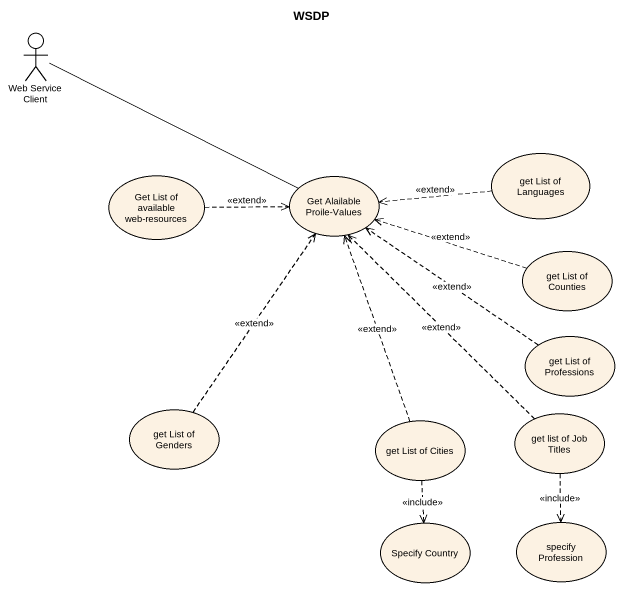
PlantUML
@startuml
title WSDP
actor "Web Service Client" as Web_Service_Client
usecase "Get List of available web-resources" as Get_List_of_available_web
usecase "Get Alailable Proile-Values" as Get_Alailable_Proile_Values
usecase "get List of Languages" as get_List_of_Languages
usecase "get List of Counties" as get_List_of_Counties
usecase "get List of Professions" as get_List_of_Professions
usecase "get List of Genders" as get_List_of_Genders
usecase "get List of Cities" as get_List_of_Cities
usecase "get list of Job Titles" as get_list_of_Job_Titles
usecase "Specify Country" as Specify_Country
usecase "specify Profession" as specify_Profession
Web_Service_Client -right- Get_Alailable_Proile_Values
Get_List_of_available_web .right.> Get_Alailable_Proile_Values : <<extend>>
get_List_of_Languages .left.> Get_Alailable_Proile_Values : <<extend>>
get_List_of_Counties .left.> Get_Alailable_Proile_Values : <<extend>>
get_List_of_Professions .up.> Get_Alailable_Proile_Values : <<extend>>
get_List_of_Genders .up.> Get_Alailable_Proile_Values : <<extend>>
get_List_of_Cities .up.> Get_Alailable_Proile_Values : <<extend>>
get_List_of_Cities ..> Specify_Country : <<include>>
get_list_of_Job_Titles .up.> Get_Alailable_Proile_Values : <<extend>>
get_list_of_Job_Titles ..> specify_Profession : <<include>>
@enduml
